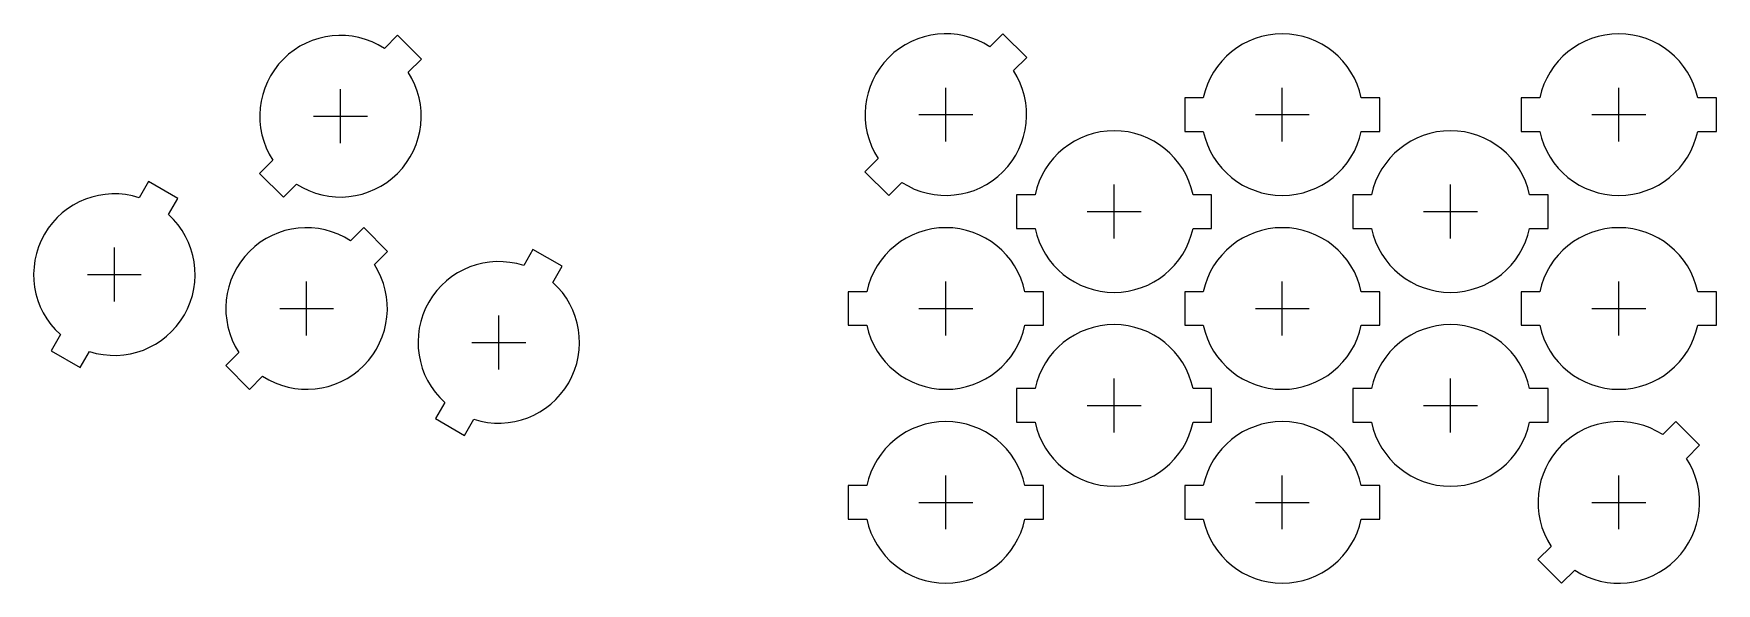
# Model space of a CAD drawing. Header units: millimetres. Extents: x -41 to 210, y -41 to 41.
import ezdxf

# ---------------------------------------------------------------- set-up
doc = ezdxf.new("R2010")
doc.units = ezdxf.units.MM
doc.layers.add('BUTTONS', color=1, linetype='Continuous')
doc.layers.add('REFERENCE', color=8, linetype='Continuous')

msp = doc.modelspace()

# ---------------------------------------------------------------- linework, layer by layer
at = {"layer": 'BUTTONS'}
for points in [[(11.57, 38.63, 0.809427), (-5.03, 22.03), (-6.99, 20.07), (-3.45, 16.54), (-1.5, 18.49, 0.809427), (15.1, 35.09), (17.06, 37.04), (13.52, 40.58)], [(101.53, 38.87, 0.809427), (84.93, 22.27), (82.98, 20.31), (86.51, 16.78), (88.47, 18.73, 0.809427), (105.07, 35.33), (107.02, 37.29), (103.49, 40.82)], [(156.74, 31.3, 0.809427), (133.26, 31.3), (130.5, 31.3), (130.5, 26.3), (133.26, 26.3, 0.809427), (156.74, 26.3), (159.5, 26.3), (159.5, 31.3)], [(206.74, 31.3, 0.809427), (183.26, 31.3), (180.5, 31.3), (180.5, 26.3), (183.26, 26.3, 0.809427), (206.74, 26.3), (209.5, 26.3), (209.5, 31.3)], [(131.74, 16.9, 0.809427), (108.26, 16.9), (105.5, 16.9), (105.5, 11.9), (108.26, 11.9, 0.809427), (131.74, 11.9), (134.5, 11.9), (134.5, 16.9)], [(181.74, 16.9, 0.809427), (158.26, 16.9), (155.5, 16.9), (155.5, 11.9), (158.26, 11.9, 0.809427), (181.74, 11.9), (184.5, 11.9), (184.5, 16.9)], [(-24.86, 16.45, 0.809427), (-36.59, -3.88), (-37.97, -6.27), (-33.64, -8.77), (-32.26, -6.38, 0.809427), (-20.53, 13.95), (-19.14, 16.34), (-23.47, 18.84)], [(6.53, 10.07, 0.809427), (-10.07, -6.53), (-12.02, -8.49), (-8.49, -12.02), (-6.53, -10.07, 0.809427), (10.07, 6.53), (12.02, 8.49), (8.49, 12.02)], [(106.74, 2.5, 0.809427), (83.26, 2.5), (80.5, 2.5), (80.5, -2.5), (83.26, -2.5, 0.809427), (106.74, -2.5), (109.5, -2.5), (109.5, 2.5)], [(156.74, 2.5, 0.809427), (133.26, 2.5), (130.5, 2.5), (130.5, -2.5), (133.26, -2.5, 0.809427), (156.74, -2.5), (159.5, -2.5), (159.5, 2.5)], [(206.74, 2.5, 0.809427), (183.26, 2.5), (180.5, 2.5), (180.5, -2.5), (183.26, -2.5, 0.809427), (206.74, -2.5), (209.5, -2.5), (209.5, 2.5)], [(32.26, 6.38, 0.809427), (20.53, -13.95), (19.14, -16.34), (23.47, -18.84), (24.86, -16.45, 0.809427), (36.59, 3.88), (37.97, 6.27), (33.64, 8.77)], [(131.74, -11.9, 0.809427), (108.26, -11.9), (105.5, -11.9), (105.5, -16.9), (108.26, -16.9, 0.809427), (131.74, -16.9), (134.5, -16.9), (134.5, -11.9)], [(181.74, -11.9, 0.809427), (158.26, -11.9), (155.5, -11.9), (155.5, -16.9), (158.26, -16.9, 0.809427), (181.74, -16.9), (184.5, -16.9), (184.5, -11.9)], [(106.74, -26.3, 0.809427), (83.26, -26.3), (80.5, -26.3), (80.5, -31.3), (83.26, -31.3, 0.809427), (106.74, -31.3), (109.5, -31.3), (109.5, -26.3)], [(156.74, -26.3, 0.809427), (133.26, -26.3), (130.5, -26.3), (130.5, -31.3), (133.26, -31.3, 0.809427), (156.74, -31.3), (159.5, -31.3), (159.5, -26.3)], [(201.53, -18.73, 0.809427), (184.93, -35.33), (182.98, -37.29), (186.51, -40.82), (188.47, -38.87, 0.809427), (205.07, -22.27), (207.02, -20.31), (203.49, -16.78)]]:
    msp.add_lwpolyline(points, format="xyb", close=True, dxfattribs=at)
at = {"layer": 'REFERENCE'}
for p, q in [((5.04, 24.56), (5.04, 32.56)), ((95, 24.8), (95, 32.8)), ((145, 24.8), (145, 32.8)), ((195, 24.8), (195, 32.8)), ((1.04, 28.56), (9.04, 28.56)), ((91, 28.8), (99, 28.8)), ((141, 28.8), (149, 28.8)), ((191, 28.8), (199, 28.8)), ((120, 10.4), (120, 18.4)), ((170, 10.4), (170, 18.4)), ((116, 14.4), (124, 14.4)), ((166, 14.4), (174, 14.4)), ((-28.56, 1.04), (-28.56, 9.04)), ((-32.56, 5.04), (-24.56, 5.04)), ((0, -4), (0, 4)), ((95, -4), (95, 4)), ((145, -4), (145, 4)), ((195, -4), (195, 4)), ((-4, 0), (4, 0)), ((91, 0), (99, 0)), ((141, 0), (149, 0)), ((191, 0), (199, 0)), ((28.56, -9.04), (28.56, -1.04)), ((24.56, -5.04), (32.56, -5.04)), ((120, -18.4), (120, -10.4)), ((170, -18.4), (170, -10.4)), ((116, -14.4), (124, -14.4)), ((166, -14.4), (174, -14.4)), ((95, -32.8), (95, -24.8)), ((145, -32.8), (145, -24.8)), ((195, -32.8), (195, -24.8)), ((91, -28.8), (99, -28.8)), ((141, -28.8), (149, -28.8)), ((191, -28.8), (199, -28.8))]:
    msp.add_line(p, q, dxfattribs=at)

doc.saveas('drawing.dxf')
